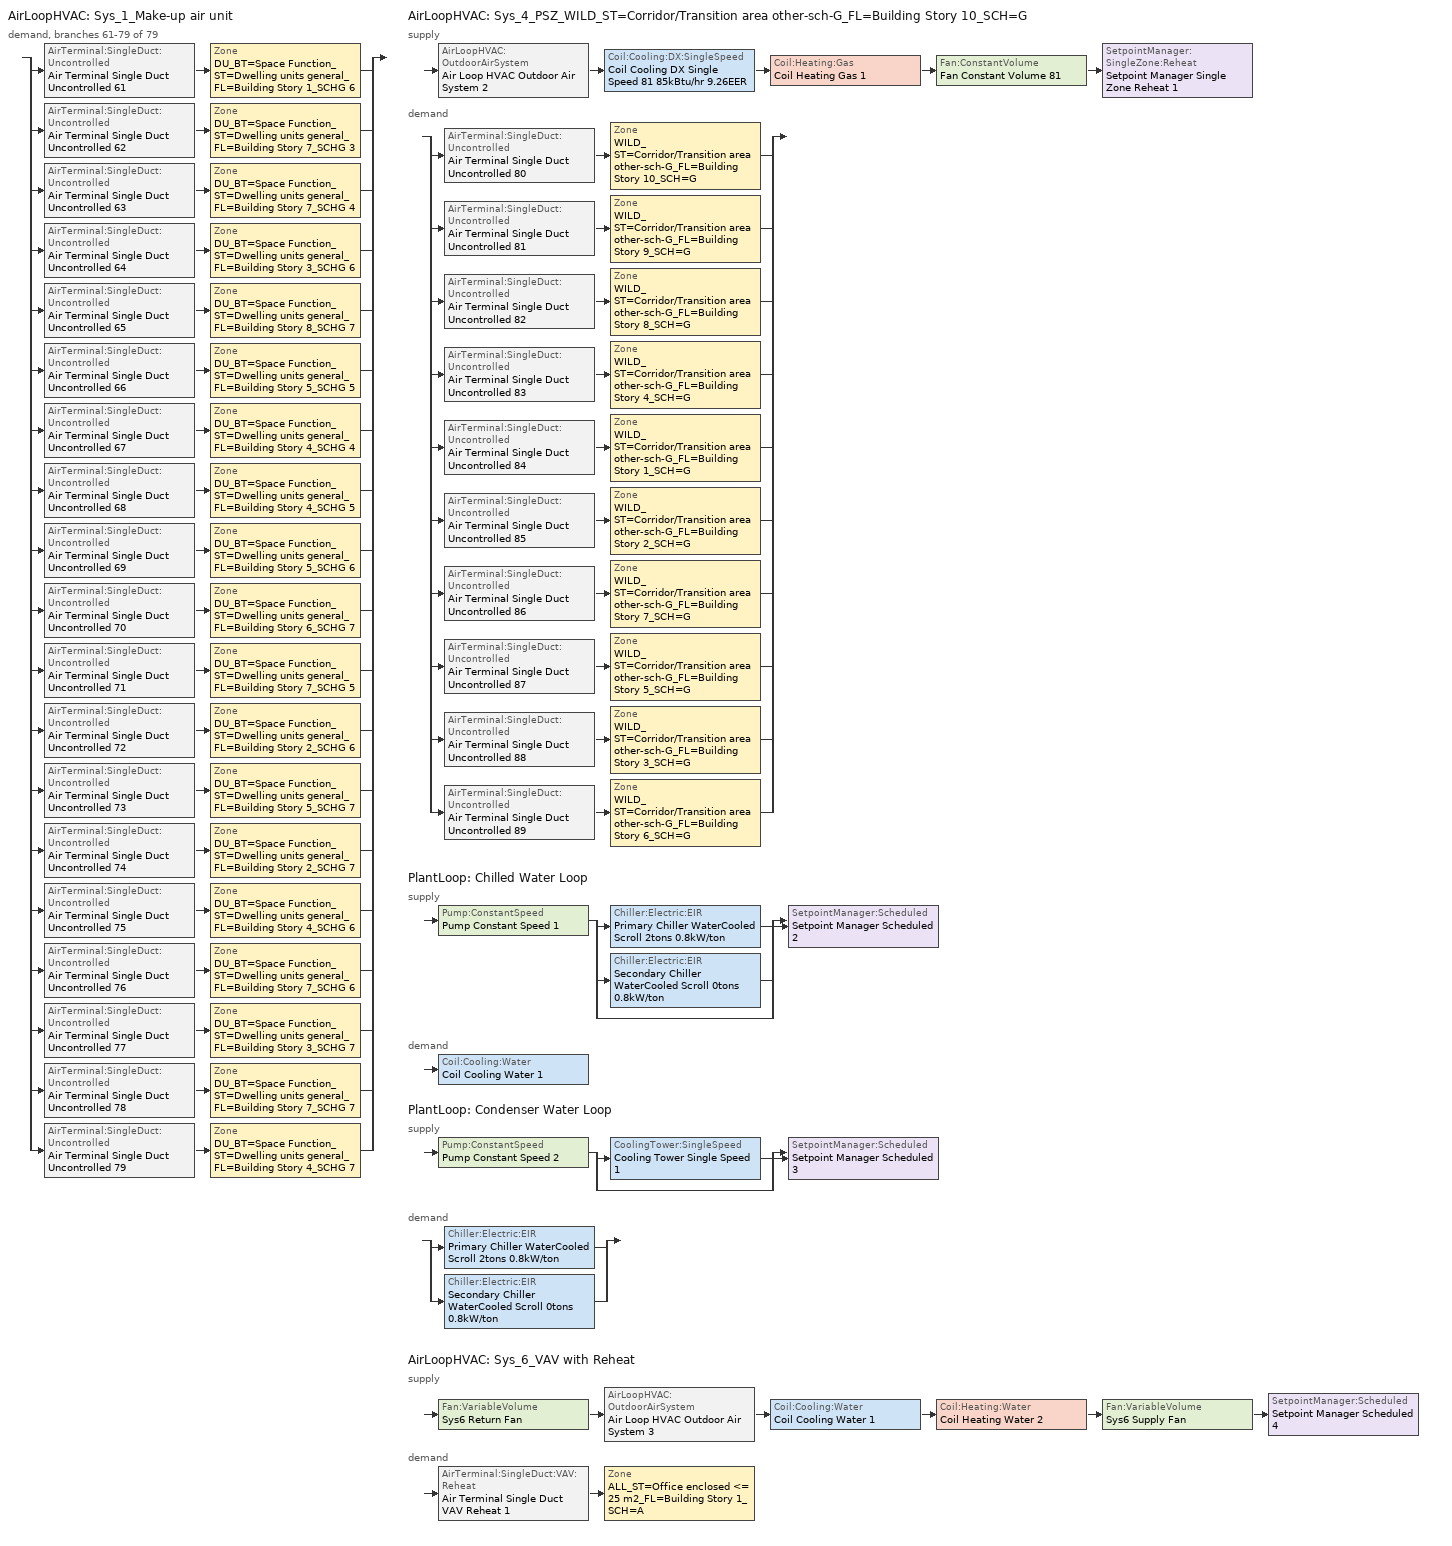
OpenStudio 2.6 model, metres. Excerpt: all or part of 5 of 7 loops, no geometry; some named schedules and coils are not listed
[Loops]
AirLoopHVAC 'Sys_1_Make-up air unit'
 demand, branches 61-79 of 79: split
  | AirTerminal:SingleDuct:Uncontrolled 'Air Terminal Single Duct Uncontrolled 61' > Zone 'DU_BT=Space Function_ST=Dwelling units general_FL=Building Story 1_SCHG 6'
  | AirTerminal:SingleDuct:Uncontrolled 'Air Terminal Single Duct Uncontrolled 62' > Zone 'DU_BT=Space Function_ST=Dwelling units general_FL=Building Story 7_SCHG 3'
  | AirTerminal:SingleDuct:Uncontrolled 'Air Terminal Single Duct Uncontrolled 63' > Zone 'DU_BT=Space Function_ST=Dwelling units general_FL=Building Story 7_SCHG 4'
  | AirTerminal:SingleDuct:Uncontrolled 'Air Terminal Single Duct Uncontrolled 64' > Zone 'DU_BT=Space Function_ST=Dwelling units general_FL=Building Story 3_SCHG 6'
  | AirTerminal:SingleDuct:Uncontrolled 'Air Terminal Single Duct Uncontrolled 65' > Zone 'DU_BT=Space Function_ST=Dwelling units general_FL=Building Story 8_SCHG 7'
  | AirTerminal:SingleDuct:Uncontrolled 'Air Terminal Single Duct Uncontrolled 66' > Zone 'DU_BT=Space Function_ST=Dwelling units general_FL=Building Story 5_SCHG 5'
  | AirTerminal:SingleDuct:Uncontrolled 'Air Terminal Single Duct Uncontrolled 67' > Zone 'DU_BT=Space Function_ST=Dwelling units general_FL=Building Story 4_SCHG 4'
  | AirTerminal:SingleDuct:Uncontrolled 'Air Terminal Single Duct Uncontrolled 68' > Zone 'DU_BT=Space Function_ST=Dwelling units general_FL=Building Story 4_SCHG 5'
  | AirTerminal:SingleDuct:Uncontrolled 'Air Terminal Single Duct Uncontrolled 69' > Zone 'DU_BT=Space Function_ST=Dwelling units general_FL=Building Story 5_SCHG 6'
  | AirTerminal:SingleDuct:Uncontrolled 'Air Terminal Single Duct Uncontrolled 70' > Zone 'DU_BT=Space Function_ST=Dwelling units general_FL=Building Story 6_SCHG 7'
  | AirTerminal:SingleDuct:Uncontrolled 'Air Terminal Single Duct Uncontrolled 71' > Zone 'DU_BT=Space Function_ST=Dwelling units general_FL=Building Story 7_SCHG 5'
  | AirTerminal:SingleDuct:Uncontrolled 'Air Terminal Single Duct Uncontrolled 72' > Zone 'DU_BT=Space Function_ST=Dwelling units general_FL=Building Story 2_SCHG 6'
  | AirTerminal:SingleDuct:Uncontrolled 'Air Terminal Single Duct Uncontrolled 73' > Zone 'DU_BT=Space Function_ST=Dwelling units general_FL=Building Story 5_SCHG 7'
  | AirTerminal:SingleDuct:Uncontrolled 'Air Terminal Single Duct Uncontrolled 74' > Zone 'DU_BT=Space Function_ST=Dwelling units general_FL=Building Story 2_SCHG 7'
  | AirTerminal:SingleDuct:Uncontrolled 'Air Terminal Single Duct Uncontrolled 75' > Zone 'DU_BT=Space Function_ST=Dwelling units general_FL=Building Story 4_SCHG 6'
  | AirTerminal:SingleDuct:Uncontrolled 'Air Terminal Single Duct Uncontrolled 76' > Zone 'DU_BT=Space Function_ST=Dwelling units general_FL=Building Story 7_SCHG 6'
  | AirTerminal:SingleDuct:Uncontrolled 'Air Terminal Single Duct Uncontrolled 77' > Zone 'DU_BT=Space Function_ST=Dwelling units general_FL=Building Story 3_SCHG 7'
  | AirTerminal:SingleDuct:Uncontrolled 'Air Terminal Single Duct Uncontrolled 78' > Zone 'DU_BT=Space Function_ST=Dwelling units general_FL=Building Story 7_SCHG 7'
  | AirTerminal:SingleDuct:Uncontrolled 'Air Terminal Single Duct Uncontrolled 79' > Zone 'DU_BT=Space Function_ST=Dwelling units general_FL=Building Story 4_SCHG 7'
AirLoopHVAC 'Sys_4_PSZ_WILD_ST=Corridor/Transition area other-sch-G_FL=Building Story 10_SCH=G'
 supply: AirLoopHVAC:OutdoorAirSystem 'Air Loop HVAC Outdoor Air System 2' > Coil:Cooling:DX:SingleSpeed 'Coil Cooling DX Single Speed 81 85kBtu/hr 9.26EER' > Coil:Heating:Gas 'Coil Heating Gas 1' > Fan:ConstantVolume 'Fan Constant Volume 81' > SetpointManager:SingleZone:Reheat 'Setpoint Manager Single Zone Reheat 1'
 demand: split
  | AirTerminal:SingleDuct:Uncontrolled 'Air Terminal Single Duct Uncontrolled 80' > Zone 'WILD_ST=Corridor/Transition area other-sch-G_FL=Building Story 10_SCH=G'
  | AirTerminal:SingleDuct:Uncontrolled 'Air Terminal Single Duct Uncontrolled 81' > Zone 'WILD_ST=Corridor/Transition area other-sch-G_FL=Building Story 9_SCH=G'
  | AirTerminal:SingleDuct:Uncontrolled 'Air Terminal Single Duct Uncontrolled 82' > Zone 'WILD_ST=Corridor/Transition area other-sch-G_FL=Building Story 8_SCH=G'
  | AirTerminal:SingleDuct:Uncontrolled 'Air Terminal Single Duct Uncontrolled 83' > Zone 'WILD_ST=Corridor/Transition area other-sch-G_FL=Building Story 4_SCH=G'
  | AirTerminal:SingleDuct:Uncontrolled 'Air Terminal Single Duct Uncontrolled 84' > Zone 'WILD_ST=Corridor/Transition area other-sch-G_FL=Building Story 1_SCH=G'
  | AirTerminal:SingleDuct:Uncontrolled 'Air Terminal Single Duct Uncontrolled 85' > Zone 'WILD_ST=Corridor/Transition area other-sch-G_FL=Building Story 2_SCH=G'
  | AirTerminal:SingleDuct:Uncontrolled 'Air Terminal Single Duct Uncontrolled 86' > Zone 'WILD_ST=Corridor/Transition area other-sch-G_FL=Building Story 7_SCH=G'
  | AirTerminal:SingleDuct:Uncontrolled 'Air Terminal Single Duct Uncontrolled 87' > Zone 'WILD_ST=Corridor/Transition area other-sch-G_FL=Building Story 5_SCH=G'
  | AirTerminal:SingleDuct:Uncontrolled 'Air Terminal Single Duct Uncontrolled 88' > Zone 'WILD_ST=Corridor/Transition area other-sch-G_FL=Building Story 3_SCH=G'
  | AirTerminal:SingleDuct:Uncontrolled 'Air Terminal Single Duct Uncontrolled 89' > Zone 'WILD_ST=Corridor/Transition area other-sch-G_FL=Building Story 6_SCH=G'
PlantLoop 'Chilled Water Loop'
 supply: Pump:ConstantSpeed 'Pump Constant Speed 1' > split
  | Chiller:Electric:EIR 'Primary Chiller WaterCooled Scroll 2tons 0.8kW/ton'
  | Chiller:Electric:EIR 'Secondary Chiller WaterCooled Scroll 0tons 0.8kW/ton'
  | bypass
  join > SetpointManager:Scheduled 'Setpoint Manager Scheduled 2'
 demand: Coil:Cooling:Water 'Coil Cooling Water 1'
PlantLoop 'Condenser Water Loop'
 supply: Pump:ConstantSpeed 'Pump Constant Speed 2' > split
  | CoolingTower:SingleSpeed 'Cooling Tower Single Speed 1'
  | bypass
  join > SetpointManager:Scheduled 'Setpoint Manager Scheduled 3'
 demand: split
  | Chiller:Electric:EIR 'Primary Chiller WaterCooled Scroll 2tons 0.8kW/ton'
  | Chiller:Electric:EIR 'Secondary Chiller WaterCooled Scroll 0tons 0.8kW/ton'
AirLoopHVAC 'Sys_6_VAV with Reheat'
 supply: Fan:VariableVolume 'Sys6 Return Fan' > AirLoopHVAC:OutdoorAirSystem 'Air Loop HVAC Outdoor Air System 3' > Coil:Cooling:Water 'Coil Cooling Water 1' > Coil:Heating:Water 'Coil Heating Water 2' > Fan:VariableVolume 'Sys6 Supply Fan' > SetpointManager:Scheduled 'Setpoint Manager Scheduled 4'
 demand: AirTerminal:SingleDuct:VAV:Reheat 'Air Terminal Single Duct VAV Reheat 1' > Zone 'ALL_ST=Office enclosed <= 25 m2_FL=Building Story 1_SCH=A'
[Sizing:Zone] Zone Cooling Design Supply Air Temperature Input Method=SupplyAirTemperature; Zone Cooling Design Supply Air Temperature {C}=13; Zone Cooling Design Supply Air Temperature Difference {deltaC}=11.11; Zone Heating Design Supply Air Temperature Input Method=SupplyAirTemperature; Zone Heating Design Supply Air Temperature {C}=43; Zone Heating Design Supply Air Temperature Difference {deltaC}=11.11; Zone Cooling Design Supply Air Humidity Ratio {kg-H2O/kg-air}=0.0085; Zone Heating Design Supply Air Humidity Ratio {kg-H2O/kg-air}=0.008; Zone Heating Sizing Factor=1.3; Zone Cooling Sizing Factor=1.1; Cooling Design Air Flow Method=DesignDay; Heating Design Air Flow Method=DesignDay; Account for Dedicated Outdoor Air System=No; Dedicated Outdoor Air System Control Strategy=NeutralSupplyAir; Dedicated Outdoor Air Low Setpoint Temperature for Design {C}=autosize; Dedicated Outdoor Air High Setpoint Temperature for Design {C}=autosize
DU_BT=Space Function_ST=Dwelling units general_FL=Building Story 1_SCHG 6; DU_BT=Space Function_ST=Dwelling units general_FL=Building Story 7_SCHG 3; DU_BT=Space Function_ST=Dwelling units general_FL=Building Story 7_SCHG 4; DU_BT=Space Function_ST=Dwelling units general_FL=Building Story 3_SCHG 6; DU_BT=Space Function_ST=Dwelling units general_FL=Building Story 8_SCHG 7; DU_BT=Space Function_ST=Dwelling units general_FL=Building Story 5_SCHG 5; DU_BT=Space Function_ST=Dwelling units general_FL=Building Story 4_SCHG 4; DU_BT=Space Function_ST=Dwelling units general_FL=Building Story 4_SCHG 5; DU_BT=Space Function_ST=Dwelling units general_FL=Building Story 5_SCHG 6; DU_BT=Space Function_ST=Dwelling units general_FL=Building Story 6_SCHG 7; DU_BT=Space Function_ST=Dwelling units general_FL=Building Story 7_SCHG 5; DU_BT=Space Function_ST=Dwelling units general_FL=Building Story 2_SCHG 6; DU_BT=Space Function_ST=Dwelling units general_FL=Building Story 5_SCHG 7; DU_BT=Space Function_ST=Dwelling units general_FL=Building Story 2_SCHG 7; DU_BT=Space Function_ST=Dwelling units general_FL=Building Story 4_SCHG 6; DU_BT=Space Function_ST=Dwelling units general_FL=Building Story 7_SCHG 6; DU_BT=Space Function_ST=Dwelling units general_FL=Building Story 3_SCHG 7; DU_BT=Space Function_ST=Dwelling units general_FL=Building Story 7_SCHG 7; DU_BT=Space Function_ST=Dwelling units general_FL=Building Story 4_SCHG 7; ALL_ST=Office enclosed <= 25 m2_FL=Building Story 1_SCH=A; WILD_ST=Corridor/Transition area other-sch-G_FL=Building Story 10_SCH=G; WILD_ST=Corridor/Transition area other-sch-G_FL=Building Story 9_SCH=G; WILD_ST=Corridor/Transition area other-sch-G_FL=Building Story 8_SCH=G; WILD_ST=Corridor/Transition area other-sch-G_FL=Building Story 4_SCH=G; WILD_ST=Corridor/Transition area other-sch-G_FL=Building Story 1_SCH=G; WILD_ST=Corridor/Transition area other-sch-G_FL=Building Story 2_SCH=G; WILD_ST=Corridor/Transition area other-sch-G_FL=Building Story 7_SCH=G; WILD_ST=Corridor/Transition area other-sch-G_FL=Building Story 5_SCH=G; WILD_ST=Corridor/Transition area other-sch-G_FL=Building Story 3_SCH=G; WILD_ST=Corridor/Transition area other-sch-G_FL=Building Story 6_SCH=G
[Zone equipment]
DU_BT=Space Function_ST=Dwelling units general_FL=Building Story 1_SCHG 6: DU_BT=Space Function_ST=Dwelling units general_FL=Building Story 1_SCHG 6 PTAC, Zone HVAC Baseboard Convective Water 61, Air Terminal Single Duct Uncontrolled 61
DU_BT=Space Function_ST=Dwelling units general_FL=Building Story 7_SCHG 3: DU_BT=Space Function_ST=Dwelling units general_FL=Building Story 7_SCHG 3 PTAC, Zone HVAC Baseboard Convective Water 62, Air Terminal Single Duct Uncontrolled 62
DU_BT=Space Function_ST=Dwelling units general_FL=Building Story 7_SCHG 4: DU_BT=Space Function_ST=Dwelling units general_FL=Building Story 7_SCHG 4 PTAC, Zone HVAC Baseboard Convective Water 63, Air Terminal Single Duct Uncontrolled 63
DU_BT=Space Function_ST=Dwelling units general_FL=Building Story 3_SCHG 6: DU_BT=Space Function_ST=Dwelling units general_FL=Building Story 3_SCHG 6 PTAC, Zone HVAC Baseboard Convective Water 64, Air Terminal Single Duct Uncontrolled 64
DU_BT=Space Function_ST=Dwelling units general_FL=Building Story 8_SCHG 7: DU_BT=Space Function_ST=Dwelling units general_FL=Building Story 8_SCHG 7 PTAC, Zone HVAC Baseboard Convective Water 65, Air Terminal Single Duct Uncontrolled 65
DU_BT=Space Function_ST=Dwelling units general_FL=Building Story 5_SCHG 5: DU_BT=Space Function_ST=Dwelling units general_FL=Building Story 5_SCHG 5 PTAC, Zone HVAC Baseboard Convective Water 66, Air Terminal Single Duct Uncontrolled 66
DU_BT=Space Function_ST=Dwelling units general_FL=Building Story 4_SCHG 4: DU_BT=Space Function_ST=Dwelling units general_FL=Building Story 4_SCHG 4 PTAC, Zone HVAC Baseboard Convective Water 67, Air Terminal Single Duct Uncontrolled 67
DU_BT=Space Function_ST=Dwelling units general_FL=Building Story 4_SCHG 5: DU_BT=Space Function_ST=Dwelling units general_FL=Building Story 4_SCHG 5 PTAC, Zone HVAC Baseboard Convective Water 68, Air Terminal Single Duct Uncontrolled 68
DU_BT=Space Function_ST=Dwelling units general_FL=Building Story 5_SCHG 6: DU_BT=Space Function_ST=Dwelling units general_FL=Building Story 5_SCHG 6 PTAC, Zone HVAC Baseboard Convective Water 69, Air Terminal Single Duct Uncontrolled 69
DU_BT=Space Function_ST=Dwelling units general_FL=Building Story 6_SCHG 7: DU_BT=Space Function_ST=Dwelling units general_FL=Building Story 6_SCHG 7 PTAC, Zone HVAC Baseboard Convective Water 70, Air Terminal Single Duct Uncontrolled 70
DU_BT=Space Function_ST=Dwelling units general_FL=Building Story 7_SCHG 5: DU_BT=Space Function_ST=Dwelling units general_FL=Building Story 7_SCHG 5 PTAC, Zone HVAC Baseboard Convective Water 71, Air Terminal Single Duct Uncontrolled 71
DU_BT=Space Function_ST=Dwelling units general_FL=Building Story 2_SCHG 6: DU_BT=Space Function_ST=Dwelling units general_FL=Building Story 2_SCHG 6 PTAC, Zone HVAC Baseboard Convective Water 72, Air Terminal Single Duct Uncontrolled 72
DU_BT=Space Function_ST=Dwelling units general_FL=Building Story 5_SCHG 7: DU_BT=Space Function_ST=Dwelling units general_FL=Building Story 5_SCHG 7 PTAC, Zone HVAC Baseboard Convective Water 73, Air Terminal Single Duct Uncontrolled 73
DU_BT=Space Function_ST=Dwelling units general_FL=Building Story 2_SCHG 7: DU_BT=Space Function_ST=Dwelling units general_FL=Building Story 2_SCHG 7 PTAC, Zone HVAC Baseboard Convective Water 74, Air Terminal Single Duct Uncontrolled 74
DU_BT=Space Function_ST=Dwelling units general_FL=Building Story 4_SCHG 6: DU_BT=Space Function_ST=Dwelling units general_FL=Building Story 4_SCHG 6 PTAC, Zone HVAC Baseboard Convective Water 75, Air Terminal Single Duct Uncontrolled 75
DU_BT=Space Function_ST=Dwelling units general_FL=Building Story 7_SCHG 6: DU_BT=Space Function_ST=Dwelling units general_FL=Building Story 7_SCHG 6 PTAC, Zone HVAC Baseboard Convective Water 76, Air Terminal Single Duct Uncontrolled 76
DU_BT=Space Function_ST=Dwelling units general_FL=Building Story 3_SCHG 7: DU_BT=Space Function_ST=Dwelling units general_FL=Building Story 3_SCHG 7 PTAC, Zone HVAC Baseboard Convective Water 77, Air Terminal Single Duct Uncontrolled 77
DU_BT=Space Function_ST=Dwelling units general_FL=Building Story 7_SCHG 7: DU_BT=Space Function_ST=Dwelling units general_FL=Building Story 7_SCHG 7 PTAC, Zone HVAC Baseboard Convective Water 78, Air Terminal Single Duct Uncontrolled 78
DU_BT=Space Function_ST=Dwelling units general_FL=Building Story 4_SCHG 7: DU_BT=Space Function_ST=Dwelling units general_FL=Building Story 4_SCHG 7 PTAC, Zone HVAC Baseboard Convective Water 79, Air Terminal Single Duct Uncontrolled 79
ALL_ST=Office enclosed <= 25 m2_FL=Building Story 1_SCH=A: Air Terminal Single Duct VAV Reheat 1, Zone HVAC Baseboard Convective Water 90
WILD_ST=Corridor/Transition area other-sch-G_FL=Building Story 10_SCH=G: Air Terminal Single Duct Uncontrolled 80, Zone HVAC Baseboard Convective Water 80
WILD_ST=Corridor/Transition area other-sch-G_FL=Building Story 9_SCH=G: Air Terminal Single Duct Uncontrolled 81, Zone HVAC Baseboard Convective Water 81
WILD_ST=Corridor/Transition area other-sch-G_FL=Building Story 8_SCH=G: Air Terminal Single Duct Uncontrolled 82, Zone HVAC Baseboard Convective Water 82
WILD_ST=Corridor/Transition area other-sch-G_FL=Building Story 4_SCH=G: Air Terminal Single Duct Uncontrolled 83, Zone HVAC Baseboard Convective Water 83
WILD_ST=Corridor/Transition area other-sch-G_FL=Building Story 1_SCH=G: Air Terminal Single Duct Uncontrolled 84, Zone HVAC Baseboard Convective Water 84
WILD_ST=Corridor/Transition area other-sch-G_FL=Building Story 2_SCH=G: Air Terminal Single Duct Uncontrolled 85, Zone HVAC Baseboard Convective Water 85
WILD_ST=Corridor/Transition area other-sch-G_FL=Building Story 7_SCH=G: Air Terminal Single Duct Uncontrolled 86, Zone HVAC Baseboard Convective Water 86
WILD_ST=Corridor/Transition area other-sch-G_FL=Building Story 5_SCH=G: Air Terminal Single Duct Uncontrolled 87, Zone HVAC Baseboard Convective Water 87
WILD_ST=Corridor/Transition area other-sch-G_FL=Building Story 3_SCH=G: Air Terminal Single Duct Uncontrolled 88, Zone HVAC Baseboard Convective Water 88
WILD_ST=Corridor/Transition area other-sch-G_FL=Building Story 6_SCH=G: Air Terminal Single Duct Uncontrolled 89, Zone HVAC Baseboard Convective Water 89
[PlantLoop] Glycol Concentration=0; Plant Loop Volume {m3}=Autocalculate; Load Distribution Scheme=Optimal
Chilled Water Loop; Condenser Water Loop
[Sizing:Plant] Loop Design Temperature Difference {deltaC}=6; Sizing Option=NonCoincident; Zone Timesteps in Averaging Window=1; Coincident Sizing Factor Mode=None
Name | Loop Type | Design Loop Exit Temperature {C}
Chilled Water Loop | Cooling | 7
Condenser Water Loop | Condenser | 29
[AirLoopHVAC] Design Supply Air Flow Rate {m3/s}=AutoSize
Name | Availability Schedule
Sys_4_PSZ_WILD_ST=Corridor/Transition area other-sch-G_FL=Building Story 10_SCH=G | Sys_4_PSZ_WILD_ST=Corridor/Transition area other-sch-G_FL=Building Story 10_SCH=G Occ Sch
Sys_6_VAV with Reheat | Sys_6_VAV with Reheat Occ Sch
[Sizing:System] Type of Load to Size On=Sensible; Design Outdoor Air Flow Rate {m3/s}=Autosize; Preheat Design Temperature {C}=7; Preheat Design Humidity Ratio {kg-H2O/kg-Air}=0.008; Precool Design Humidity Ratio {kg-H2O/kg-Air}=0.008; Central Cooling Design Supply Air Temperature {C}=13; Sizing Option=NonCoincident; 100% Outdoor Air in Cooling=No; 100% Outdoor Air in Heating=No; Central Cooling Design Supply Air Humidity Ratio {kg-H2O/kg-Air}=0.0085; Central Heating Design Supply Air Humidity Ratio {kg-H2O/kg-Air}=0.008; Cooling Design Air Flow Method=DesignDay; Cooling Design Air Flow Rate {m3/s}=0; Heating Design Air Flow Method=DesignDay; Heating Design Air Flow Rate {m3/s}=0; System Outdoor Air Method=ZoneSum; Zone Maximum Outdoor Air Fraction=1; Cooling Supply Air Flow Rate Per Floor Area {m3/s-m2}=0.00996765; Cooling Fraction of Autosized Cooling Supply Air Flow Rate=1; Cooling Supply Air Flow Rate Per Unit Cooling Capacity {m3/s-W}=3.94755e-05; Heating Supply Air Flow Rate Per Floor Area {m3/s-m2}=0.00996765; Heating Fraction of Autosized Heating Supply Air Flow Rate=1; Heating Fraction of Autosized Cooling Supply Air Flow Rate=1; Heating Supply Air Flow Rate Per Unit Heating Capacity {m3/s-W}=3.15882e-05; Cooling Design Capacity Method=CoolingDesignCapacity; Cooling Design Capacity {W}=autosize; Cooling Design Capacity Per Floor Area {W/m2}=234.7; Fraction of Autosized Cooling Design Capacity=1; Heating Design Capacity Method=HeatingDesignCapacity; Heating Design Capacity {W}=autosize; Heating Design Capacity Per Floor Area {W/m2}=157; Fraction of Autosized Heating Design Capacity=1; Central Cooling Capacity Control Method=OnOff
Name | Minimum System Air Flow Ratio | Precool Design Temperature {C} | Central Heating Design Supply Air Temperature {C}
Sys_4_PSZ_WILD_ST=Corridor/Transition area other-sch-G_FL=Building Story 10_SCH=G | 1 | 13 | 43
Sys_6_VAV with Reheat | 0.3 | 12.8 | 13.1
[Fan:ConstantVolume] Availability Schedule=Always On Discrete; Fan Efficiency=0.39975; Pressure Rise {Pa}=640; Maximum Flow Rate {m3/s}=AutoSize; Motor Efficiency=0.615
Fan Constant Volume 62; Fan Constant Volume 63; Fan Constant Volume 64; Fan Constant Volume 65; Fan Constant Volume 66; Fan Constant Volume 67; Fan Constant Volume 68; Fan Constant Volume 69; Fan Constant Volume 70; Fan Constant Volume 71; Fan Constant Volume 72; Fan Constant Volume 73; Fan Constant Volume 74; Fan Constant Volume 75; Fan Constant Volume 76; Fan Constant Volume 77; Fan Constant Volume 78; Fan Constant Volume 79; Fan Constant Volume 80; Fan Constant Volume 81
[Coil:Cooling:DX:SingleSpeed] Availability Schedule=Always On Discrete; Rated Total Cooling Capacity {W}=autosize; Rated Sensible Heat Ratio=autosize; Rated Air Flow Rate {m3/s}=autosize; Rated Evaporator Fan Power Per Volume Flow Rate {W/(m3/s)}=773.3; Total Cooling Capacity Function of Temperature Curve=DXCOOL-NECB2011-REF-CAPFT; Total Cooling Capacity Function of Flow Fraction Curve=DXCOOL-NECB2011-REF-CAPFFLOW; Energy Input Ratio Function of Temperature Curve=DXCOOL-NECB2011-REF-COOLEIRFT; Energy Input Ratio Function of Flow Fraction Curve=DXCOOL-NECB2011-REF-COOLEIRFFLOW; Part Load Fraction Correlation Curve=DXCOOL-NECB2011-REF-COOLPLFFPLR; Condenser Type=AirCooled; Evaporative Condenser Effectiveness=0; Evaporative Condenser Air Flow Rate {m3/s}=Autosize; Evaporative Condenser Pump Rated Power Consumption {W}=Autosize; Crankcase Heater Capacity {W}=0; Maximum Outdoor Dry-Bulb Temperature for Crankcase Heater Operation {C}=0; Basin Heater Capacity {W/K}=0; Basin Heater Setpoint Temperature {C}=10
Name | Rated COP {W/W}
Coil Cooling DX Single Speed 62 9kBtu/hr 10.5EER | 3.56837
Coil Cooling DX Single Speed 63 13kBtu/hr 9.7EER | 3.30485
Coil Cooling DX Single Speed 64 16kBtu/hr 9.3EER | 3.1565
Coil Cooling DX Single Speed 65 8kBtu/hr 10.7EER | 3.63712
Coil Cooling DX Single Speed 66 8kBtu/hr 10.7EER | 3.6354
Coil Cooling DX Single Speed 67 9kBtu/hr 10.5EER | 3.55978
Coil Cooling DX Single Speed 68 15kBtu/hr 9.4EER | 3.19101
Coil Cooling DX Single Speed 69 8kBtu/hr 10.7EER | 3.63406
Coil Cooling DX Single Speed 70 15kBtu/hr 9.4EER | 3.18784
Coil Cooling DX Single Speed 71 9kBtu/hr 10.5EER | 3.55282
Coil Cooling DX Single Speed 72 13kBtu/hr 9.7EER | 3.28848
Coil Cooling DX Single Speed 73 15kBtu/hr 9.3EER | 3.15625
Coil Cooling DX Single Speed 74 16kBtu/hr 9.3EER | 3.15644
Coil Cooling DX Single Speed 75 13kBtu/hr 9.7EER | 3.28839
Coil Cooling DX Single Speed 76 9kBtu/hr 10.5EER | 3.56218
Coil Cooling DX Single Speed 77 8kBtu/hr 10.7EER | 3.6297
Coil Cooling DX Single Speed 78 8kBtu/hr 10.8EER | 3.64748
Coil Cooling DX Single Speed 79 9kBtu/hr 10.5EER | 3.55094
Coil Cooling DX Single Speed 80 8kBtu/hr 10.8EER | 3.64445
Coil Cooling DX Single Speed 81 85kBtu/hr 9.26EER | 3.19147
[Controller:OutdoorAir] Minimum Outdoor Air Flow Rate {m3/s}=autosize; Maximum Outdoor Air Flow Rate {m3/s}=Autosize; Economizer Control Action Type=ModulateFlow; Lockout Type=NoLockout; Minimum Limit Type=FixedMinimum; High Humidity Control=No; Heat Recovery Bypass Control Type=BypassWhenOAFlowGreaterThanMinimum
Name | Economizer Control Type | Minimum Outdoor Air Schedule | Controller Mechanical Ventilation | Economizer Maximum Limit Dry-Bulb Temperature {C} | Economizer Maximum Limit Enthalpy {J/kg} | Economizer Minimum Limit Dry-Bulb Temperature {C}
Controller Outdoor Air 2 | DifferentialEnthalpy | Sys_4_PSZ_WILD_ST=Corridor/Transition area other-sch-G_FL=Building Story 10_SCH=G Occ Sch | Controller Mechanical Ventilation 2
Controller Outdoor Air 3 | NoEconomizer | Sys_6_VAV with Reheat Occ Sch | Controller Mechanical Ventilation 3 | 28 | 64000 | -100
[Controller:MechanicalVentilation] Availability Schedule=Always On Discrete; System Outdoor Air Method=ZoneSum
Controller Mechanical Ventilation 2; Controller Mechanical Ventilation 3
[AirLoopHVAC:OutdoorAirSystem]
Name | Controller
Air Loop HVAC Outdoor Air System 2 | Controller Outdoor Air 2
Air Loop HVAC Outdoor Air System 3 | Controller Outdoor Air 3
[Controller:WaterCoil]
Controller Water Coil 3: Water Coil=Coil Cooling Water 1; Action=Reverse; Minimum Actuated Flow {m3/s}=0
[SetpointManager:Scheduled] Control Variable=Temperature
Name | Schedule
Setpoint Manager Scheduled 2 | CHW Temp
Setpoint Manager Scheduled 3 | CW Temp
Setpoint Manager Scheduled 4 | Supply Air Temp
[Coil:Heating:Electric] Availability Schedule=ON_OFF_ALWAYS_OFF
Coil Heating Electric 61; Coil Heating Electric 62; Coil Heating Electric 63; Coil Heating Electric 64; Coil Heating Electric 65; Coil Heating Electric 66; Coil Heating Electric 67; Coil Heating Electric 68; Coil Heating Electric 69; Coil Heating Electric 70; Coil Heating Electric 71; Coil Heating Electric 72; Coil Heating Electric 73; Coil Heating Electric 74; Coil Heating Electric 75; Coil Heating Electric 76; Coil Heating Electric 77; Coil Heating Electric 78; Coil Heating Electric 79
[ZoneHVAC:PackagedTerminalAirConditioner] Availability Schedule=Always On Discrete; Supply Air Flow Rate During Cooling Operation {m3/s}=Autosize; Supply Air Flow Rate During Heating Operation {m3/s}=Autosize; Supply Air Flow Rate When No Cooling or Heating is Needed {m3/s}=Autosize; Outdoor Air Flow Rate During Cooling Operation {m3/s}=1e-05; Outdoor Air Flow Rate During Heating Operation {m3/s}=1e-05; Outdoor Air Flow Rate When No Cooling or Heating is Needed {m3/s}=1e-05; Fan Placement=DrawThrough
Name | Supply Air Fan | Heating Coil | Cooling Coil
DU_BT=Space Function_ST=Dwelling units general_FL=Building Story 1_SCHG 6 PTAC | Fan Constant Volume 62 | Coil Heating Electric 61 | Coil Cooling DX Single Speed 62 9kBtu/hr 10.5EER
DU_BT=Space Function_ST=Dwelling units general_FL=Building Story 7_SCHG 3 PTAC | Fan Constant Volume 63 | Coil Heating Electric 62 | Coil Cooling DX Single Speed 63 13kBtu/hr 9.7EER
DU_BT=Space Function_ST=Dwelling units general_FL=Building Story 7_SCHG 4 PTAC | Fan Constant Volume 64 | Coil Heating Electric 63 | Coil Cooling DX Single Speed 64 16kBtu/hr 9.3EER
DU_BT=Space Function_ST=Dwelling units general_FL=Building Story 3_SCHG 6 PTAC | Fan Constant Volume 65 | Coil Heating Electric 64 | Coil Cooling DX Single Speed 65 8kBtu/hr 10.7EER
DU_BT=Space Function_ST=Dwelling units general_FL=Building Story 8_SCHG 7 PTAC | Fan Constant Volume 66 | Coil Heating Electric 65 | Coil Cooling DX Single Speed 66 8kBtu/hr 10.7EER
DU_BT=Space Function_ST=Dwelling units general_FL=Building Story 5_SCHG 5 PTAC | Fan Constant Volume 67 | Coil Heating Electric 66 | Coil Cooling DX Single Speed 67 9kBtu/hr 10.5EER
DU_BT=Space Function_ST=Dwelling units general_FL=Building Story 4_SCHG 4 PTAC | Fan Constant Volume 68 | Coil Heating Electric 67 | Coil Cooling DX Single Speed 68 15kBtu/hr 9.4EER
DU_BT=Space Function_ST=Dwelling units general_FL=Building Story 4_SCHG 5 PTAC | Fan Constant Volume 69 | Coil Heating Electric 68 | Coil Cooling DX Single Speed 69 8kBtu/hr 10.7EER
DU_BT=Space Function_ST=Dwelling units general_FL=Building Story 5_SCHG 6 PTAC | Fan Constant Volume 70 | Coil Heating Electric 69 | Coil Cooling DX Single Speed 70 15kBtu/hr 9.4EER
DU_BT=Space Function_ST=Dwelling units general_FL=Building Story 6_SCHG 7 PTAC | Fan Constant Volume 71 | Coil Heating Electric 70 | Coil Cooling DX Single Speed 71 9kBtu/hr 10.5EER
DU_BT=Space Function_ST=Dwelling units general_FL=Building Story 7_SCHG 5 PTAC | Fan Constant Volume 72 | Coil Heating Electric 71 | Coil Cooling DX Single Speed 72 13kBtu/hr 9.7EER
DU_BT=Space Function_ST=Dwelling units general_FL=Building Story 2_SCHG 6 PTAC | Fan Constant Volume 73 | Coil Heating Electric 72 | Coil Cooling DX Single Speed 73 15kBtu/hr 9.3EER
DU_BT=Space Function_ST=Dwelling units general_FL=Building Story 5_SCHG 7 PTAC | Fan Constant Volume 74 | Coil Heating Electric 73 | Coil Cooling DX Single Speed 74 16kBtu/hr 9.3EER
DU_BT=Space Function_ST=Dwelling units general_FL=Building Story 2_SCHG 7 PTAC | Fan Constant Volume 75 | Coil Heating Electric 74 | Coil Cooling DX Single Speed 75 13kBtu/hr 9.7EER
DU_BT=Space Function_ST=Dwelling units general_FL=Building Story 4_SCHG 6 PTAC | Fan Constant Volume 76 | Coil Heating Electric 75 | Coil Cooling DX Single Speed 76 9kBtu/hr 10.5EER
DU_BT=Space Function_ST=Dwelling units general_FL=Building Story 7_SCHG 6 PTAC | Fan Constant Volume 77 | Coil Heating Electric 76 | Coil Cooling DX Single Speed 77 8kBtu/hr 10.7EER
DU_BT=Space Function_ST=Dwelling units general_FL=Building Story 3_SCHG 7 PTAC | Fan Constant Volume 78 | Coil Heating Electric 77 | Coil Cooling DX Single Speed 78 8kBtu/hr 10.8EER
DU_BT=Space Function_ST=Dwelling units general_FL=Building Story 7_SCHG 7 PTAC | Fan Constant Volume 79 | Coil Heating Electric 78 | Coil Cooling DX Single Speed 79 9kBtu/hr 10.5EER
DU_BT=Space Function_ST=Dwelling units general_FL=Building Story 4_SCHG 7 PTAC | Fan Constant Volume 80 | Coil Heating Electric 79 | Coil Cooling DX Single Speed 80 8kBtu/hr 10.8EER
[AirTerminal:SingleDuct:Uncontrolled] Availability Schedule=Always On Discrete; Maximum Air Flow Rate {m3/s}=AutoSize
Air Terminal Single Duct Uncontrolled 61; Air Terminal Single Duct Uncontrolled 62; Air Terminal Single Duct Uncontrolled 63; Air Terminal Single Duct Uncontrolled 64; Air Terminal Single Duct Uncontrolled 65; Air Terminal Single Duct Uncontrolled 66; Air Terminal Single Duct Uncontrolled 67; Air Terminal Single Duct Uncontrolled 68; Air Terminal Single Duct Uncontrolled 69; Air Terminal Single Duct Uncontrolled 70; Air Terminal Single Duct Uncontrolled 71; Air Terminal Single Duct Uncontrolled 72; Air Terminal Single Duct Uncontrolled 73; Air Terminal Single Duct Uncontrolled 74; Air Terminal Single Duct Uncontrolled 75; Air Terminal Single Duct Uncontrolled 76; Air Terminal Single Duct Uncontrolled 77; Air Terminal Single Duct Uncontrolled 78; Air Terminal Single Duct Uncontrolled 79; Air Terminal Single Duct Uncontrolled 80; Air Terminal Single Duct Uncontrolled 81; Air Terminal Single Duct Uncontrolled 82; Air Terminal Single Duct Uncontrolled 83; Air Terminal Single Duct Uncontrolled 84; Air Terminal Single Duct Uncontrolled 85; Air Terminal Single Duct Uncontrolled 86; Air Terminal Single Duct Uncontrolled 87; Air Terminal Single Duct Uncontrolled 88; Air Terminal Single Duct Uncontrolled 89
[Coil:Heating:Gas]
Coil Heating Gas 1: Availability Schedule=Always On Discrete; Gas Burner Efficiency=0.924; Nominal Capacity {W}=AutoSize; Parasitic Electric Load {W}=0; Part Load Fraction Correlation Curve=FURNACE-EFFPLR-NECB2011; Parasitic Gas Load {W}=0
[SetpointManager:SingleZone:Reheat]
Setpoint Manager Single Zone Reheat 1: Minimum Supply Air Temperature {C}=13; Maximum Supply Air Temperature {C}=43; Control Zone=WILD_ST=Corridor/Transition area other-sch-G_FL=Building Story 10_SCH=G
[Pump:ConstantSpeed] Rated Flow Rate {m3/s}=autosize; Rated Pump Head {Pa}=179352; Rated Power Consumption {W}=autosize; Fraction of Motor Inefficiencies to Fluid Stream=0; Pump Control Type=Intermittent; Design Power Sizing Method=PowerPerFlowPerPressure; Design Electric Power per Unit Flow Rate {W/(m3/s)}=348701.1
Name | Motor Efficiency | Design Shaft Power per Unit Flow Rate per Unit Head {W-s/m3-Pa}
Pump Constant Speed 1 | 0.7 | 1.3704
Pump Constant Speed 2 | 0.855 | 1.43473
[Chiller:Electric:EIR] Reference COP {W/W}=4.5032; Cooling Capacity Function of Temperature Curve=WaterCooled_Scroll_CAPFT_NECB2011; Electric Input to Cooling Output Ratio Function of Temperature Curve=WaterCooled_Scroll_EIRFT_NECB2011; Electric Input to Cooling Output Ratio Function of Part Load Ratio Curve=WaterCooled_Scroll_EIRFPLR_NECB2011; Minimum Part Load Ratio=0.25; Minimum Unloading Ratio=0.25; Condenser Type=WaterCooled; Chiller Flow Mode=LeavingSetpointModulated; Design Heat Recovery Water Flow Rate {m3/s}=0; Sizing Factor=1; Basin Heater Capacity {W/K}=0; Basin Heater Setpoint Temperature {C}=10
Name | Reference Capacity {W}
Primary Chiller WaterCooled Scroll 2tons 0.8kW/ton | 6224.91
Secondary Chiller WaterCooled Scroll 0tons 0.8kW/ton | 0.001
[CoolingTower:SingleSpeed]
Cooling Tower Single Speed 1: Design Water Flow Rate {m3/s}=autosize; Design Air Flow Rate {m3/s}=autosize; Fan Power at Design Air Flow Rate {W}=98.8941; U-Factor Times Area Value at Design Air Flow Rate {W/K}=autosize; Air Flow Rate in Free Convection Regime {m3/s}=autosize; U-Factor Times Area Value at Free Convection Air Flow Rate {W/K}=autosize; Performance Input Method=UFactorTimesAreaAndDesignWaterFlowRate; Free Convection Capacity {W}=0; Basin Heater Capacity {W/K}=0; Evaporation Loss Mode=LossFactor; Evaporation Loss Factor {percent/K}=0.2; Drift Loss Percent {percent}=0.008; Blowdown Calculation Mode=ConcentrationRatio; Blowdown Concentration Ratio=3; Capacity Control=FanCycling; Number of Cells=1; Cell Control=MinimalCell; Cell Minimum  Water Flow Rate Fraction=0.33; Cell Maximum Water Flow Rate Fraction=2.5; Sizing Factor=1; Free Convection Air Flow Rate Sizing Factor=0.1; Free Convection U-Factor Times Area Value Sizing Factor=0.1; Heat Rejection Capacity and Nominal Capacity Sizing Ratio=1.25; Free Convection Nominal Capacity Sizing Factor=0.1; Design Inlet Air Dry-Bulb Temperature {C}=35; Design Inlet Air Wet-Bulb Temperature {C}=24; Design Approach Temperature {deltaC}=5; Design Range Temperature {deltaC}=6
[Fan:VariableVolume] Availability Schedule=Always On Discrete; Maximum Flow Rate {m3/s}=Autosize; Fan Power Minimum Flow Rate Input Method=Fraction; Fan Power Minimum Flow Fraction=0.68; Fan Power Minimum Air Flow Rate {m3/s}=0; Motor In Airstream Fraction=1; Fan Power Coefficient 1=-2.4176; Fan Power Coefficient 2=9.5874; Fan Power Coefficient 3=-11.559; Fan Power Coefficient 4=5.4009; Fan Power Coefficient 5=0
Name | Fan Efficiency | Pressure Rise {Pa} | Motor Efficiency
Sys6 Supply Fan | 0.549965 | 1000 | 0.8461
Sys6 Return Fan | 0.299975 | 250 | 0.4615
[Coil:Cooling:Water]
Coil Cooling Water 1: Availability Schedule=Always On Discrete
[AirTerminal:SingleDuct:VAV:Reheat]
Air Terminal Single Duct VAV Reheat 1: Availability Schedule=Always On Discrete; Maximum Air Flow Rate {m3/s}=AutoSize; Zone Minimum Air Flow Input Method=Constant; Constant Minimum Air Flow Fraction=0.3; Fixed Minimum Air Flow Rate {m3/s}=0.176497; Reheat Coil=Coil Heating Water 3; Maximum Hot Water or Steam Flow Rate {m3/s}=AutoSize; Minimum Hot Water or Steam Flow Rate {m3/s}=0; Convergence Tolerance=0.001; Damper Heating Action=Normal; Maximum Flow per Zone Floor Area During Reheat {m3/s-m2}=AutoSize; Maximum Flow Fraction During Reheat=AutoSize; Maximum Reheat Air Temperature {C}=43; Control For Outdoor Air=No
[Schedule:Ruleset]
Name | Default Day Schedule | Summer Design Day Schedule | Winter Design Day Schedule
ON_OFF_ALWAYS_OFF | Schedule Day 3
CHW Temp | Schedule Day 4
CW Temp | Schedule Day 5
Supply Air Temp | Supply Air Temp Default
Sys_4_PSZ_WILD_ST=Corridor/Transition area other-sch-G_FL=Building Story 10_SCH=G Occ Sch | Sys_4_PSZ_WILD_ST=Corridor/Transition area other-sch-G_FL=Building Story 10_SCH=G Occ Sch Default | Sys_4_PSZ_WILD_ST=Corridor/Transition area other-sch-G_FL=Building Story 10_SCH=G Occ Sch Summer Design Day | Sys_4_PSZ_WILD_ST=Corridor/Transition area other-sch-G_FL=Building Story 10_SCH=G Occ Sch Winter Design Day
Sys_6_VAV with Reheat Occ Sch | Sys_6_VAV with Reheat Occ Sch Default | Sys_6_VAV with Reheat Occ Sch Summer Design Day | Sys_6_VAV with Reheat Occ Sch Winter Design Day
[Schedule:Day]
Schedule Day 3; wkdON_OFF_ALWAYS_OFF 1; satON_OFF_ALWAYS_OFF 1; sunON_OFF_ALWAYS_OFF 1: 1, 0, 0, 2, 0, 0, 3, 0, 0, 4, 0, 0, 5, 0, 0, 6, 0, 0, 7, 0, 0, 8, 0, 0, 9, 0, 0, 10, 0, 0, 11, 0, 0, 12, 0, 0, 13, 0, 0, 14, 0, 0, 15, 0, 0, 16, 0, 0, 17, 0, 0, 18, 0, 0, 19, 0, 0, 20, 0, 0, 21, 0, 0, 22, 0, 0, 23, 0, 0, 24, 0, 0
Schedule Day 4; wkdCHW Temp 1; satCHW Temp 1; sunCHW Temp 1: 1, 0, 7, 2, 0, 7, 3, 0, 7, 4, 0, 7, 5, 0, 7, 6, 0, 7, 7, 0, 7, 8, 0, 7, 9, 0, 7, 10, 0, 7, 11, 0, 7, 12, 0, 7, 13, 0, 7, 14, 0, 7, 15, 0, 7, 16, 0, 7, 17, 0, 7, 18, 0, 7, 19, 0, 7, 20, 0, 7, 21, 0, 7, 22, 0, 7, 23, 0, 7, 24, 0, 7
Schedule Day 5; wkdCW Temp 1; satCW Temp 1; sunCW Temp 1: 1, 0, 29, 2, 0, 29, 3, 0, 29, 4, 0, 29, 5, 0, 29, 6, 0, 29, 7, 0, 29, 8, 0, 29, 9, 0, 29, 10, 0, 29, 11, 0, 29, 12, 0, 29, 13, 0, 29, 14, 0, 29, 15, 0, 29, 16, 0, 29, 17, 0, 29, 18, 0, 29, 19, 0, 29, 20, 0, 29, 21, 0, 29, 22, 0, 29, 23, 0, 29, 24, 0, 29
Supply Air Temp Default: 24, 0, 13
Sys_4_PSZ_WILD_ST=Corridor/Transition area other-sch-G_FL=Building Story 10_SCH=G Occ Sch Default; Sys_4_PSZ_WILD_ST=Corridor/Transition area other-sch-G_FL=Building Story 10_SCH=G Occ Sch Winter Design Day; Sys_4_PSZ_WILD_ST=Corridor/Transition area other-sch-G_FL=Building Story 10_SCH=G Occ Sch Summer Design Day; Sys_4_PSZ_WILD_ST=Corridor/Transition area other-sch-G_FL=Building Story 10_SCH=G Occ Sch Monday; Sys_4_PSZ_WILD_ST=Corridor/Transition area other-sch-G_FL=Building Story 10_SCH=G Occ Sch Tuesday; Sys_4_PSZ_WILD_ST=Corridor/Transition area other-sch-G_FL=Building Story 10_SCH=G Occ Sch Wednesday; Sys_4_PSZ_WILD_ST=Corridor/Transition area other-sch-G_FL=Building Story 10_SCH=G Occ Sch Thursday; Sys_4_PSZ_WILD_ST=Corridor/Transition area other-sch-G_FL=Building Story 10_SCH=G Occ Sch Friday; Sys_4_PSZ_WILD_ST=Corridor/Transition area other-sch-G_FL=Building Story 10_SCH=G Occ Sch Saturday; Sys_4_PSZ_WILD_ST=Corridor/Transition area other-sch-G_FL=Building Story 10_SCH=G Occ Sch Sunday; Sys_6_VAV with Reheat Occ Sch Default; Sys_6_VAV with Reheat Occ Sch Winter Design Day; Sys_6_VAV with Reheat Occ Sch Summer Design Day: 24, 0, 1
Sys_6_VAV with Reheat Occ Sch Monday; Sys_6_VAV with Reheat Occ Sch Tuesday; Sys_6_VAV with Reheat Occ Sch Wednesday; Sys_6_VAV with Reheat Occ Sch Thursday; Sys_6_VAV with Reheat Occ Sch Friday: 8, 0, 0, 19, 0, 1, 24, 0, 0
Sys_6_VAV with Reheat Occ Sch Saturday; Sys_6_VAV with Reheat Occ Sch Sunday: 24, 0, 0
[Schedule:Rule] Date Specification Type=DateRange; Start Month=1; Start Day=1; End Month=12
Name | Schedule Ruleset | Rule Order | Day Schedule | Apply Sunday | Apply Monday | Apply Tuesday | Apply Wednesday | Apply Thursday | Apply Friday | Apply Saturday | End Day
wkdON_OFF_ALWAYS_OFF rule | ON_OFF_ALWAYS_OFF | 2 | wkdON_OFF_ALWAYS_OFF 1 | No | Yes | Yes | Yes | Yes | Yes | No | 31
satON_OFF_ALWAYS_OFFrule | ON_OFF_ALWAYS_OFF | 1 | satON_OFF_ALWAYS_OFF 1 | No | No | No | No | No | No | Yes | 31
sunON_OFF_ALWAYS_OFFrule | ON_OFF_ALWAYS_OFF | 0 | sunON_OFF_ALWAYS_OFF 1 | Yes | No | No | No | No | No | No | 31
wkdCHW Temp rule | CHW Temp | 2 | wkdCHW Temp 1 | No | Yes | Yes | Yes | Yes | Yes | No | 31
satCHW Temprule | CHW Temp | 1 | satCHW Temp 1 | No | No | No | No | No | No | Yes | 31
sunCHW Temprule | CHW Temp | 0 | sunCHW Temp 1 | Yes | No | No | No | No | No | No | 31
wkdCW Temp rule | CW Temp | 2 | wkdCW Temp 1 | No | Yes | Yes | Yes | Yes | Yes | No | 31
satCW Temprule | CW Temp | 1 | satCW Temp 1 | No | No | No | No | No | No | Yes | 31
sunCW Temprule | CW Temp | 0 | sunCW Temp 1 | Yes | No | No | No | No | No | No | 31
Sys_4_PSZ_WILD_ST=Corridor/Transition area other-sch-G_FL=Building Story 10_SCH=G Occ Sch Monday Rule | Sys_4_PSZ_WILD_ST=Corridor/Transition area other-sch-G_FL=Building Story 10_SCH=G Occ Sch | 6 | Sys_4_PSZ_WILD_ST=Corridor/Transition area other-sch-G_FL=Building Story 10_SCH=G Occ Sch Monday |  | Yes |  |  |  |  |  | 25
Sys_4_PSZ_WILD_ST=Corridor/Transition area other-sch-G_FL=Building Story 10_SCH=G Occ Sch Tuesday Rule | Sys_4_PSZ_WILD_ST=Corridor/Transition area other-sch-G_FL=Building Story 10_SCH=G Occ Sch | 5 | Sys_4_PSZ_WILD_ST=Corridor/Transition area other-sch-G_FL=Building Story 10_SCH=G Occ Sch Tuesday |  |  | Yes |  |  |  |  | 26
Sys_4_PSZ_WILD_ST=Corridor/Transition area other-sch-G_FL=Building Story 10_SCH=G Occ Sch Wednesday Rule | Sys_4_PSZ_WILD_ST=Corridor/Transition area other-sch-G_FL=Building Story 10_SCH=G Occ Sch | 4 | Sys_4_PSZ_WILD_ST=Corridor/Transition area other-sch-G_FL=Building Story 10_SCH=G Occ Sch Wednesday |  |  |  | Yes |  |  |  | 27
Sys_4_PSZ_WILD_ST=Corridor/Transition area other-sch-G_FL=Building Story 10_SCH=G Occ Sch Thursday Rule | Sys_4_PSZ_WILD_ST=Corridor/Transition area other-sch-G_FL=Building Story 10_SCH=G Occ Sch | 3 | Sys_4_PSZ_WILD_ST=Corridor/Transition area other-sch-G_FL=Building Story 10_SCH=G Occ Sch Thursday |  |  |  |  | Yes |  |  | 28
Sys_4_PSZ_WILD_ST=Corridor/Transition area other-sch-G_FL=Building Story 10_SCH=G Occ Sch Friday Rule | Sys_4_PSZ_WILD_ST=Corridor/Transition area other-sch-G_FL=Building Story 10_SCH=G Occ Sch | 2 | Sys_4_PSZ_WILD_ST=Corridor/Transition area other-sch-G_FL=Building Story 10_SCH=G Occ Sch Friday |  |  |  |  |  | Yes |  | 29
Sys_4_PSZ_WILD_ST=Corridor/Transition area other-sch-G_FL=Building Story 10_SCH=G Occ Sch Saturday Rule | Sys_4_PSZ_WILD_ST=Corridor/Transition area other-sch-G_FL=Building Story 10_SCH=G Occ Sch | 1 | Sys_4_PSZ_WILD_ST=Corridor/Transition area other-sch-G_FL=Building Story 10_SCH=G Occ Sch Saturday |  |  |  |  |  |  | Yes | 30
Sys_4_PSZ_WILD_ST=Corridor/Transition area other-sch-G_FL=Building Story 10_SCH=G Occ Sch Sunday Rule | Sys_4_PSZ_WILD_ST=Corridor/Transition area other-sch-G_FL=Building Story 10_SCH=G Occ Sch | 0 | Sys_4_PSZ_WILD_ST=Corridor/Transition area other-sch-G_FL=Building Story 10_SCH=G Occ Sch Sunday | Yes |  |  |  |  |  |  | 31
Sys_6_VAV with Reheat Occ Sch Monday Rule | Sys_6_VAV with Reheat Occ Sch | 6 | Sys_6_VAV with Reheat Occ Sch Monday |  | Yes |  |  |  |  |  | 25
Sys_6_VAV with Reheat Occ Sch Tuesday Rule | Sys_6_VAV with Reheat Occ Sch | 5 | Sys_6_VAV with Reheat Occ Sch Tuesday |  |  | Yes |  |  |  |  | 26
Sys_6_VAV with Reheat Occ Sch Wednesday Rule | Sys_6_VAV with Reheat Occ Sch | 4 | Sys_6_VAV with Reheat Occ Sch Wednesday |  |  |  | Yes |  |  |  | 27
Sys_6_VAV with Reheat Occ Sch Thursday Rule | Sys_6_VAV with Reheat Occ Sch | 3 | Sys_6_VAV with Reheat Occ Sch Thursday |  |  |  |  | Yes |  |  | 28
Sys_6_VAV with Reheat Occ Sch Friday Rule | Sys_6_VAV with Reheat Occ Sch | 2 | Sys_6_VAV with Reheat Occ Sch Friday |  |  |  |  |  | Yes |  | 29
Sys_6_VAV with Reheat Occ Sch Saturday Rule | Sys_6_VAV with Reheat Occ Sch | 1 | Sys_6_VAV with Reheat Occ Sch Saturday |  |  |  |  |  |  | Yes | 30
Sys_6_VAV with Reheat Occ Sch Sunday Rule | Sys_6_VAV with Reheat Occ Sch | 0 | Sys_6_VAV with Reheat Occ Sch Sunday | Yes |  |  |  |  |  |  | 31
[Schedule:Constant]
Always On Discrete: Value=1
[Curve:Biquadratic] Minimum Value of y=24
Name | Coefficient1 Constant | Coefficient2 x | Coefficient3 x**2 | Coefficient4 y | Coefficient5 y**2 | Coefficient6 x*y | Minimum Value of x | Maximum Value of x | Maximum Value of y
DXCOOL-NECB2011-REF-CAPFT | 0.867905 | 0.0142459 | 0.00055436 | -0.0075575 | 3.3e-05 | -0.0001918 | 13 | 24 | 46
DXCOOL-NECB2011-REF-COOLEIRFT | 0.116936 | 0.0284933 | -0.0004112 | 0.0214108 | 0.00016103 | -0.0006791 | 13 | 24 | 46
WaterCooled_Scroll_CAPFT_NECB2011 | 0.94418 | 0.0337102 | 9.75564e-05 | -0.00322114 | -4.91832e-05 | -0.000177584 | 5 | 10 | 35
WaterCooled_Scroll_EIRFT_NECB2011 | 0.727393 | -0.0118922 | 0.000541177 | 0.00187934 | 0.000473461 | -0.000711472 | 5 | 10 | 35
[Curve:Quadratic] Minimum Value of x=0; Maximum Value of x=1
Name | Coefficient1 Constant | Coefficient2 x | Coefficient3 x**2
DXCOOL-NECB2011-REF-CAPFFLOW; DXCOOL-NECB2011-REF-COOLEIRFFLOW | 1 | 0 | 0
WaterCooled_Scroll_EIRFPLR_NECB2011 | 0.04412 | 0.640367 | 0.319555
[Curve:Cubic] Maximum Value of x=1
Name | Coefficient1 Constant | Coefficient2 x | Coefficient3 x**2 | Coefficient4 x**3 | Minimum Value of x
DXCOOL-NECB2011-REF-COOLPLFFPLR | 0.0277 | 4.9151 | -8.184 | 4.2702 | 0.7
FURNACE-EFFPLR-NECB2011 | 0.7277 | 1.0667 | -1.5174 | 0.7282 | 0
